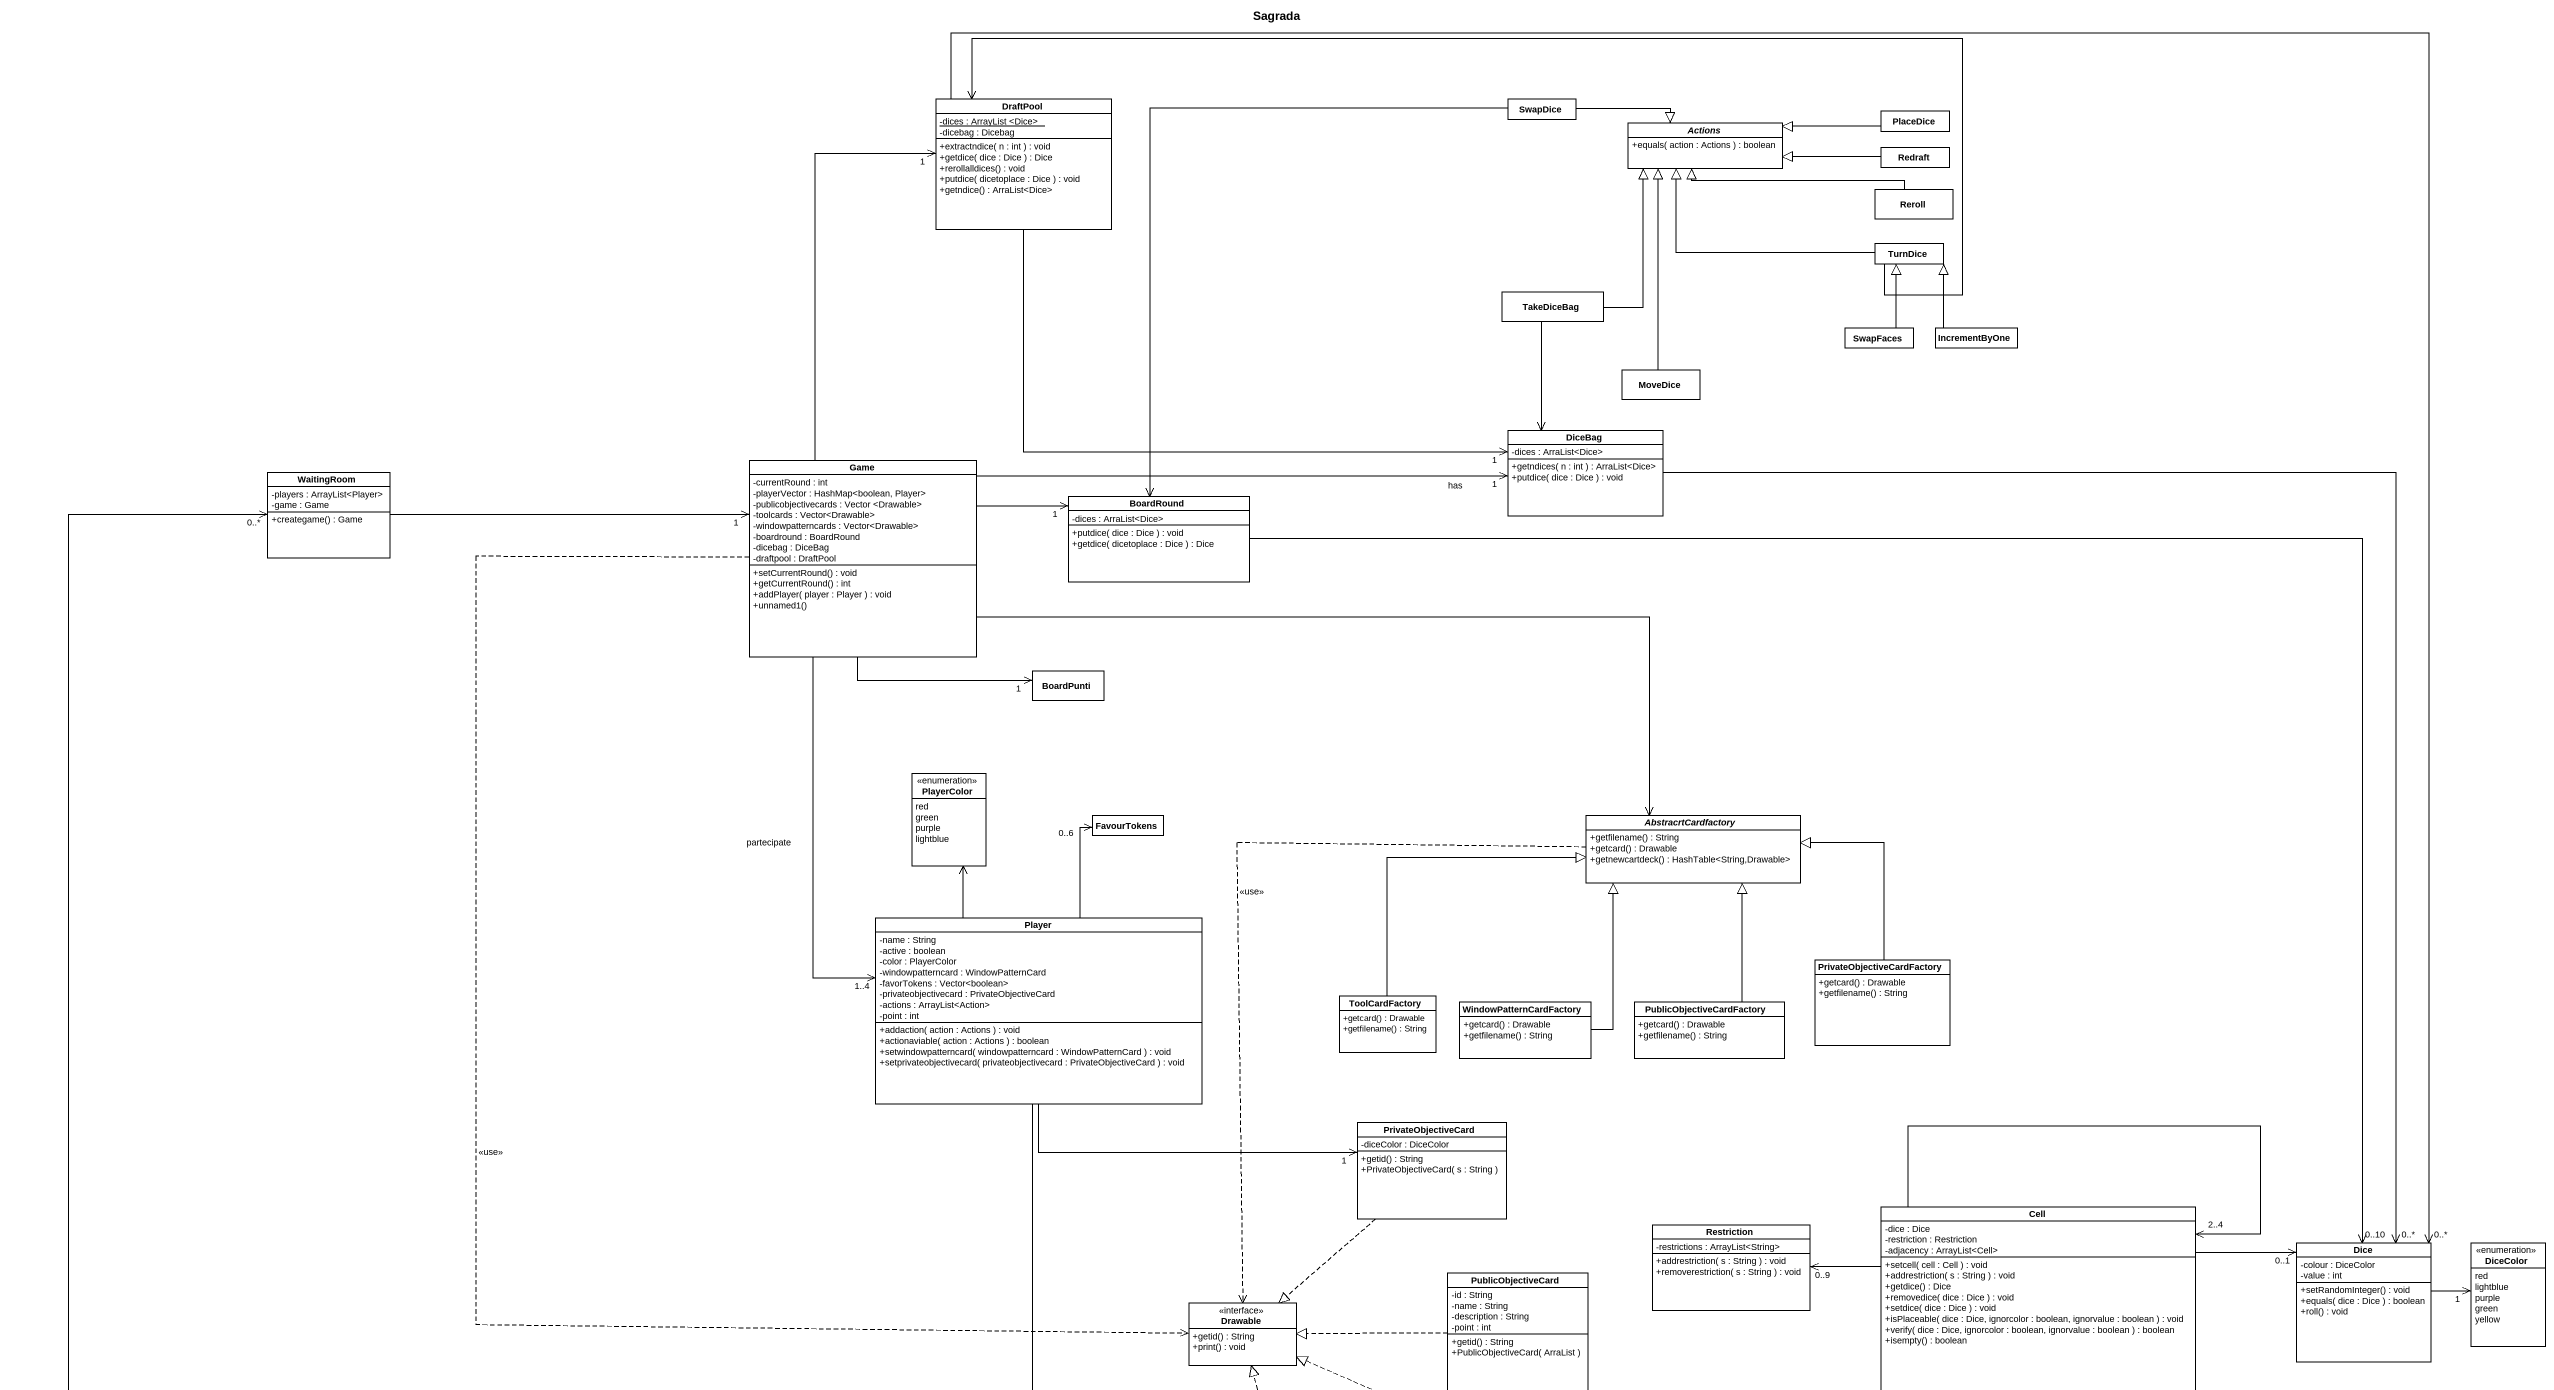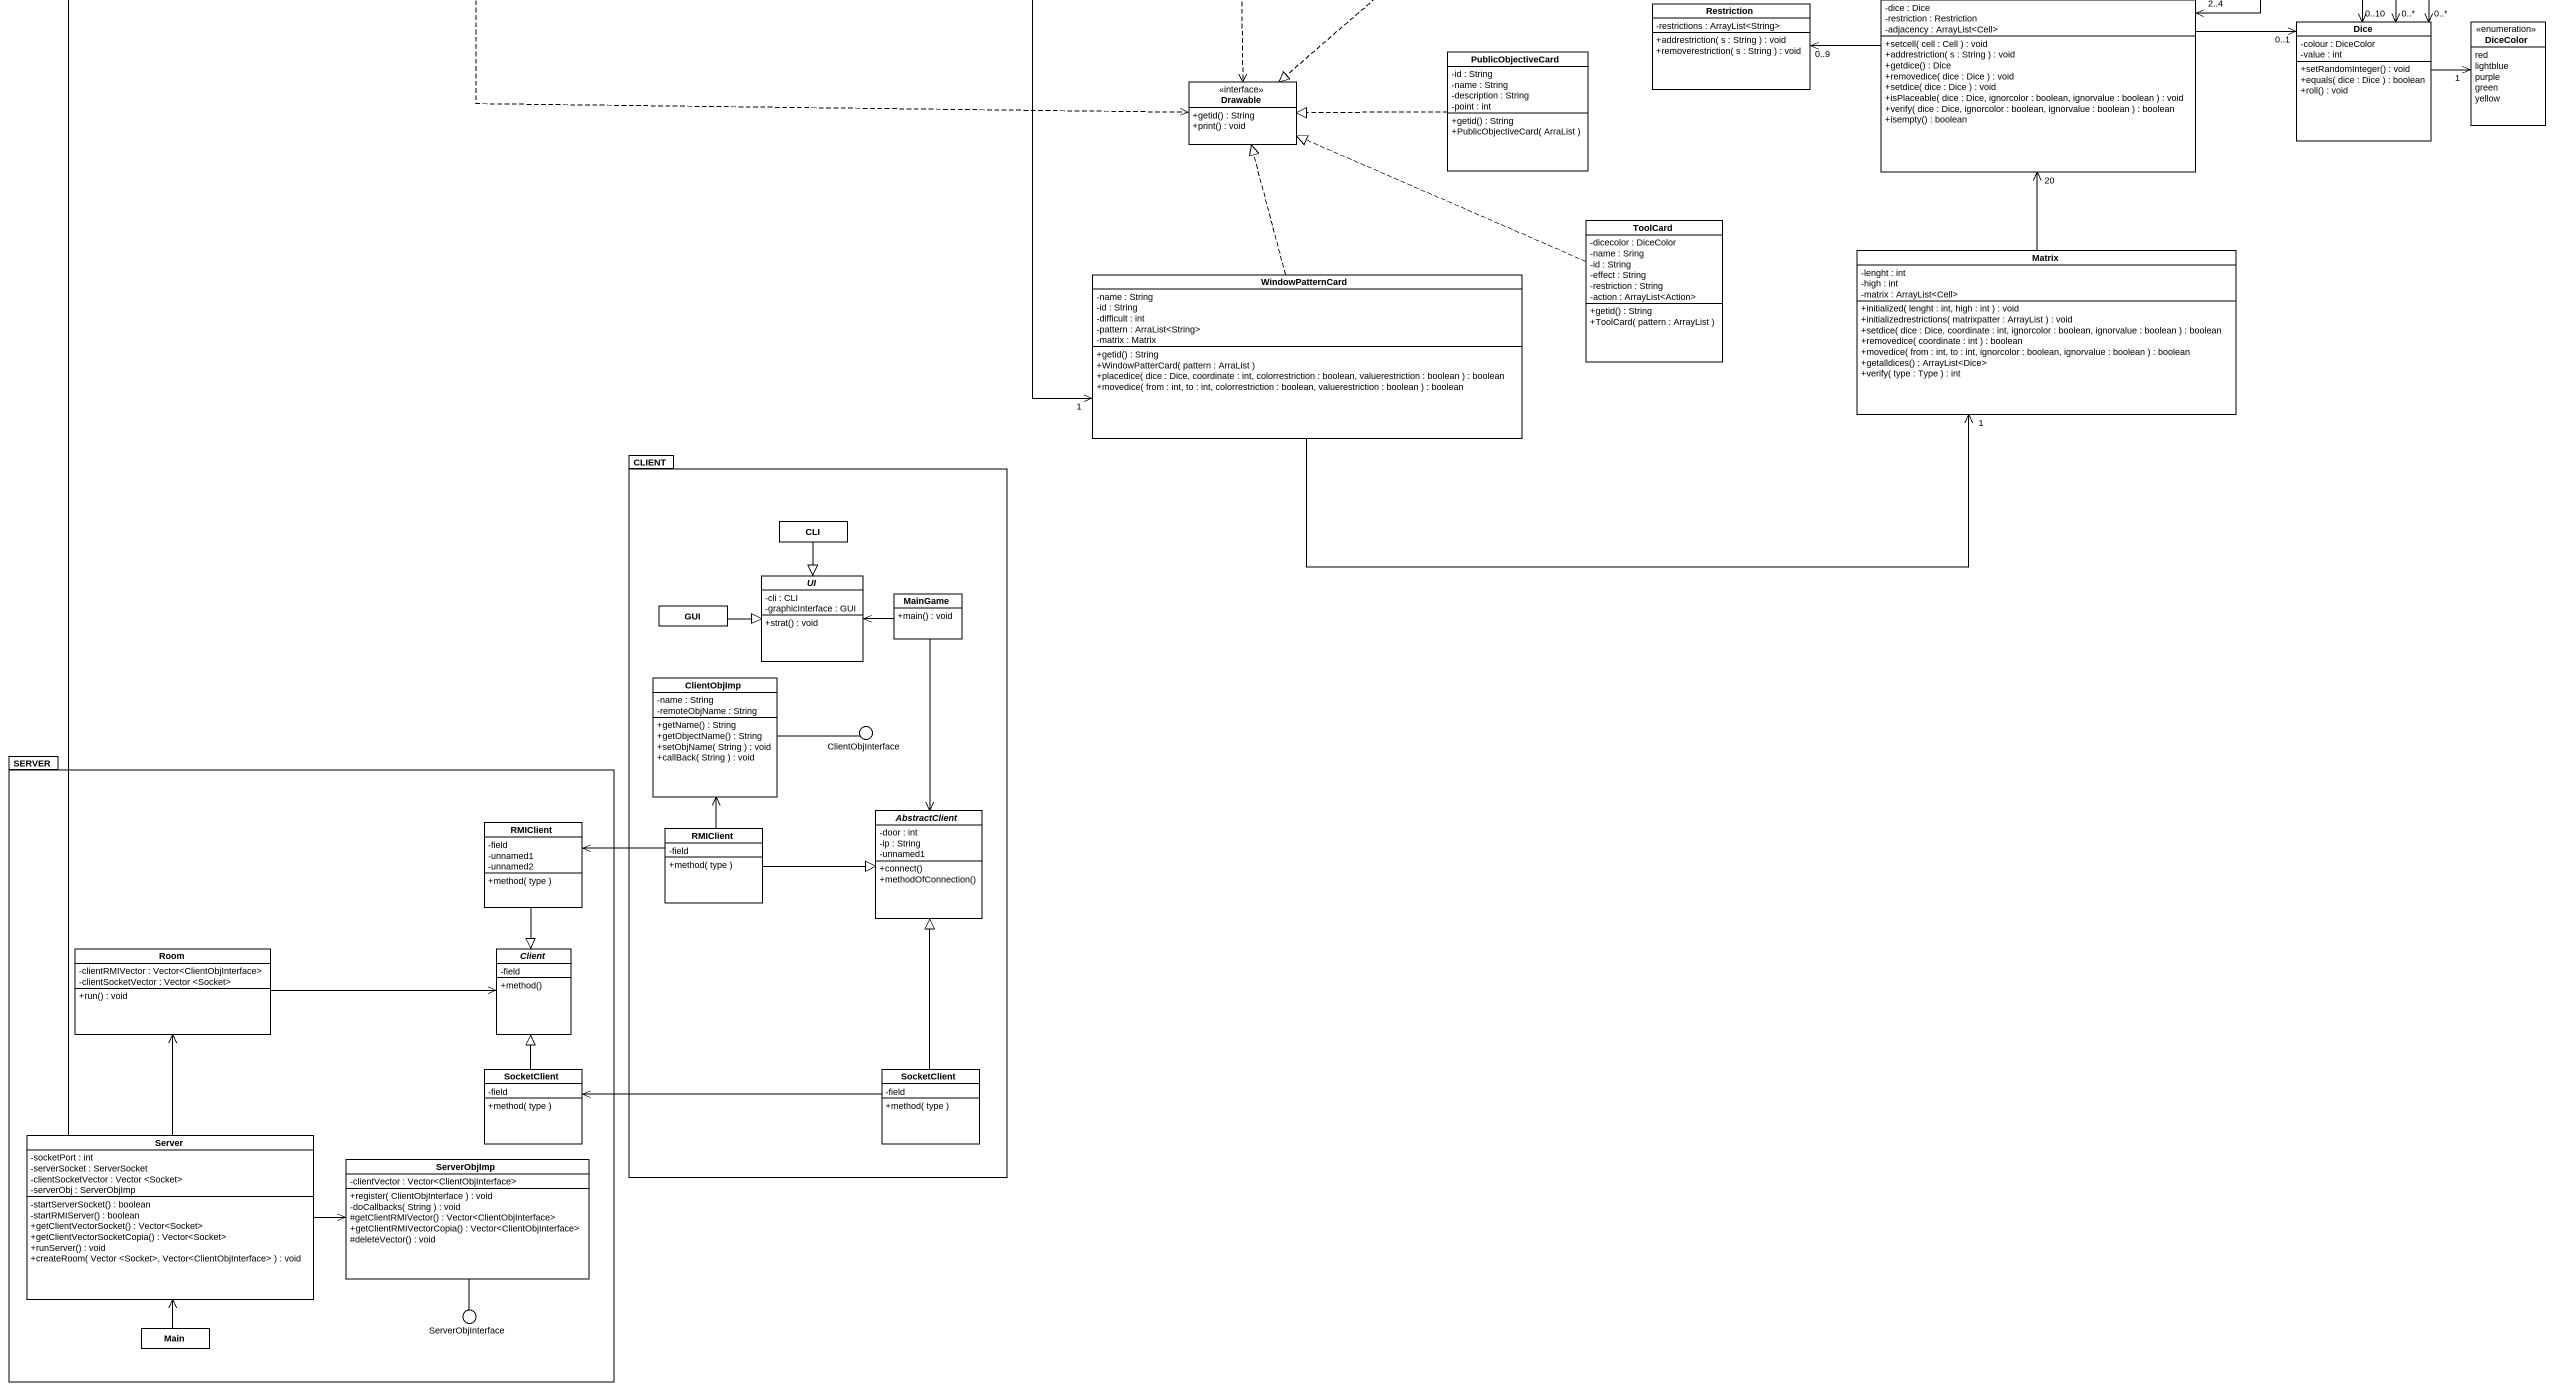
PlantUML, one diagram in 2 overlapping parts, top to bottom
@startuml
title Sagrada
allowmixing
hide circle
hide empty members
skinparam classAttributeIconSize 0
class DraftPool {
  {static} -dices : ArrayList <Dice>
  -dicebag : Dicebag
  +extractndice( n : int ) : void
  +getdice( dice : Dice ) : Dice
  +rerollalldices() : void
  +putdice( dicetoplace : Dice ) : void
  +getndice() : ArraList<Dice>
}
class SwapDice
abstract class Actions {
  +equals( action : Actions ) : boolean
}
class PlaceDice
class Redraft
class Reroll
class TurnDice
class TakeDiceBag
class SwapFaces
class IncrementByOne
class MoveDice
class DiceBag {
  -dices : ArraList<Dice>
  +getndices( n : int ) : ArraList<Dice>
  +putdice( dice : Dice ) : void
}
class WaitingRoom {
  -players : ArrayList<Player>
  -game : Game
  +creategame() : Game
}
class Game {
  -currentRound : int
  -playerVector : HashMap<boolean, Player>
  -publicobjectivecards : Vector <Drawable>
  -toolcards : Vector<Drawable>
  -windowpatterncards : Vector<Drawable>
  -boardround : BoardRound
  -dicebag : DiceBag
  -draftpool : DraftPool
  +setCurrentRound() : void
  +getCurrentRound() : int
  +addPlayer( player : Player ) : void
  +unnamed1()
}
class BoardRound {
  -dices : ArraList<Dice>
  +putdice( dice : Dice ) : void
  +getdice( dicetoplace : Dice ) : Dice
}
class BoardPunti
enum PlayerColor {
  red
  green
  purple
  lightblue
}
class FavourTokens
abstract class AbstracrtCardfactory {
  +getfilename() : String
  +getcard() : Drawable
  +getnewcartdeck() : HashTable<String,Drawable>
}
class Player {
  -name : String
  -active : boolean
  -color : PlayerColor
  -windowpatterncard : WindowPatternCard
  -favorTokens : Vector<boolean>
  -privateobjectivecard : PrivateObjectiveCard
  -actions : ArrayList<Action>
  -point : int
  +addaction( action : Actions ) : void
  +actionaviable( action : Actions ) : boolean
  +setwindowpatterncard( windowpatterncard : WindowPatternCard ) : void
  +setprivateobjectivecard( privateobjectivecard : PrivateObjectiveCard ) : void
}
class PrivateObjectiveCardFactory {
  +getcard() : Drawable
  +getfilename() : String
}
class ToolCardFactory {
  +getcard() : Drawable
  +getfilename() : String
}
class WindowPatternCardFactory {
  +getcard() : Drawable
  +getfilename() : String
}
class PublicObjectiveCardFactory {
  +getcard() : Drawable
  +getfilename() : String
}
class PrivateObjectiveCard {
  -diceColor : DiceColor
  +getid() : String
  +PrivateObjectiveCard( s : String )
}
class Cell {
  -dice : Dice
  -restriction : Restriction
  -adjacency : ArrayList<Cell>
  +setcell( cell : Cell ) : void
  +addrestriction( s : String ) : void
  +getdice() : Dice
  +removedice( dice : Dice ) : void
  +setdice( dice : Dice ) : void
  +isPlaceable( dice : Dice, ignorcolor : boolean, ignorvalue : boolean ) : void
  +verify( dice : Dice, ignorcolor : boolean, ignorvalue : boolean ) : boolean
  +isempty() : boolean
}
class Restriction {
  -restrictions : ArrayList<String>
  +addrestriction( s : String ) : void
  +removerestriction( s : String ) : void
}
class Dice {
  -colour : DiceColor
  -value : int
  +setRandomInteger() : void
  +equals( dice : Dice ) : boolean
  +roll() : void
}
enum DiceColor {
  red
  lightblue
  purple
  green
  yellow
}
class PublicObjectiveCard {
  -id : String
  -name : String
  -description : String
  -point : int
  +getid() : String
  +PublicObjectiveCard( ArraList )
}
interface Drawable {
  +getid() : String
  +print() : void
}
class ToolCard {
  -dicecolor : DiceColor
  -name : Sring
  -id : String
  -effect : String
  -restriction : String
  -action : ArrayList<Action>
  +getid() : String
  +ToolCard( pattern : ArrayList )
}
class Matrix {
  -lenght : int
  -high : int
  -matrix : ArrayList<Cell>
  +initialized( lenght : int, high : int ) : void
  +initializedrestrictions( matrixpatter : ArrayList ) : void
  +setdice( dice : Dice, coordinate : int, ignorcolor : boolean, ignorvalue : boolean ) : boolean
  +removedice( coordinate : int ) : boolean
  +movedice( from : int, to : int, ignorcolor : boolean, ignorvalue : boolean ) : boolean
  +getalldices() : ArrayList<Dice>
  +verify( type : Type ) : int
}
class WindowPatternCard {
  -name : String
  -id : String
  -difficult : int
  -pattern : ArraList<String>
  -matrix : Matrix
  +getid() : String
  +WindowPatterCard( pattern : ArraList )
  +placedice( dice : Dice, coordinate : int, colorrestriction : boolean, valuerestriction : boolean ) : boolean
  +movedice( from : int, to : int, colorrestriction : boolean, valuerestriction : boolean ) : boolean
}
package CLIENT {
  class CLI
  abstract class UI {
    -cli : CLI
    -graphicInterface : GUI
    +strat() : void
  }
  class GUI
  class MainGame {
    +main() : void
  }
  class ClientObjImp {
    -name : String
    -remoteObjName : String
    +getName() : String
    +getObjectName() : String
    +setObjName( String ) : void
    +callBack( String ) : void
  }
  abstract class AbstractClient {
    -door : int
    -ip : String
    -unnamed1
    +connect()
    +methodOfConnection()
  }
  class "RMIClient" as RMIClient_2 {
    -field
    +method( type )
  }
  class "SocketClient" as SocketClient_2 {
    -field
    +method( type )
  }
}
() ClientObjInterface
package SERVER {
  class RMIClient {
    -field
    -unnamed1
    -unnamed2
    +method( type )
  }
  class Room {
    -clientRMIVector : Vector<ClientObjInterface>
    -clientSocketVector : Vector <Socket>
    +run() : void
  }
  abstract class Client {
    -field
    +method()
  }
  class SocketClient {
    -field
    +method( type )
  }
  class Server {
    -socketPort : int
    -serverSocket : ServerSocket
    -clientSocketVector : Vector <Socket>
    -serverObj : ServerObjImp
    -startServerSocket() : boolean
    -startRMIServer() : boolean
    +getClientVectorSocket() : Vector<Socket>
    +getClientVectorSocketCopia() : Vector<Socket>
    +runServer() : void
    +createRoom( Vector <Socket>, Vector<ClientObjInterface> ) : void
  }
  class ServerObjImp {
    -clientVector : Vector<ClientObjInterface>
    +register( ClientObjInterface ) : void
    -doCallbacks( String ) : void
    #getClientRMIVector() : Vector<ClientObjInterface>
    +getClientRMIVectorCopia() : Vector<ClientObjInterface>
    #deleteVector() : void
  }
  class Main
}
() ServerObjInterface
CLIENT -up- ClientObjInterface
SERVER -- ServerObjInterface
DraftPool -right-> "1" DiceBag
DraftPool --> "0..*" Dice
SwapDice -right-|> Actions
SwapDice --> BoardRound
PlaceDice -left-|> Actions
Redraft -left-|> Actions
Reroll -left-|> Actions
TurnDice -left-> DraftPool
TurnDice -left-|> Actions
TakeDiceBag -up-|> Actions
TakeDiceBag --> DiceBag
SwapFaces -up-|> TurnDice
IncrementByOne -up-|> TurnDice
MoveDice -up-|> Actions
DiceBag --> "0..*" Dice
WaitingRoom -right-> "1" Game
Game -up-> "1" DraftPool
Game -right-> "1" DiceBag : has
Game -right-> "1" BoardRound
Game --> "1" BoardPunti
Game -right-> AbstracrtCardfactory
Game --> "1..4" Player : partecipate
Game ..> Drawable : <<use>>
BoardRound --> "0..10" Dice
AbstracrtCardfactory ..> Drawable : <<use>>
Player -up-> PlayerColor
Player -up-> "0..6" FavourTokens
Player -right-> "1" PrivateObjectiveCard
Player --> "1" WindowPatternCard
PrivateObjectiveCardFactory -up-|> AbstracrtCardfactory
ToolCardFactory -right-|> AbstracrtCardfactory
WindowPatternCardFactory -up-|> AbstracrtCardfactory
PublicObjectiveCardFactory -up-|> AbstracrtCardfactory
PrivateObjectiveCard ..|> Drawable
Cell --> "2..4" Cell
Cell -left-> "0..9" Restriction
Cell -right-> "0..1" Dice
Dice -right-> "1" DiceColor
PublicObjectiveCard .left.|> Drawable
ToolCard .left.|> Drawable
Matrix -up-> "20" Cell
WindowPatternCard .up.|> Drawable
WindowPatternCard -right-> "1" Matrix
CLI --|> UI
GUI -right-|> UI
MainGame -left-> UI
MainGame --> AbstractClient
ClientObjImp -right- ClientObjInterface
RMIClient --|> Client
RMIClient_2 -up-> ClientObjImp
RMIClient_2 -right-|> AbstractClient
RMIClient_2 -left-> RMIClient
Room -right-> Client
SocketClient -up-|> Client
SocketClient_2 -up-|> AbstractClient
SocketClient_2 -left-> SocketClient
Server -up-> "0..*" WaitingRoom
Server -up-> Room
Server -right-> ServerObjImp
ServerObjImp -- ServerObjInterface
Main -up-> Server
@enduml
